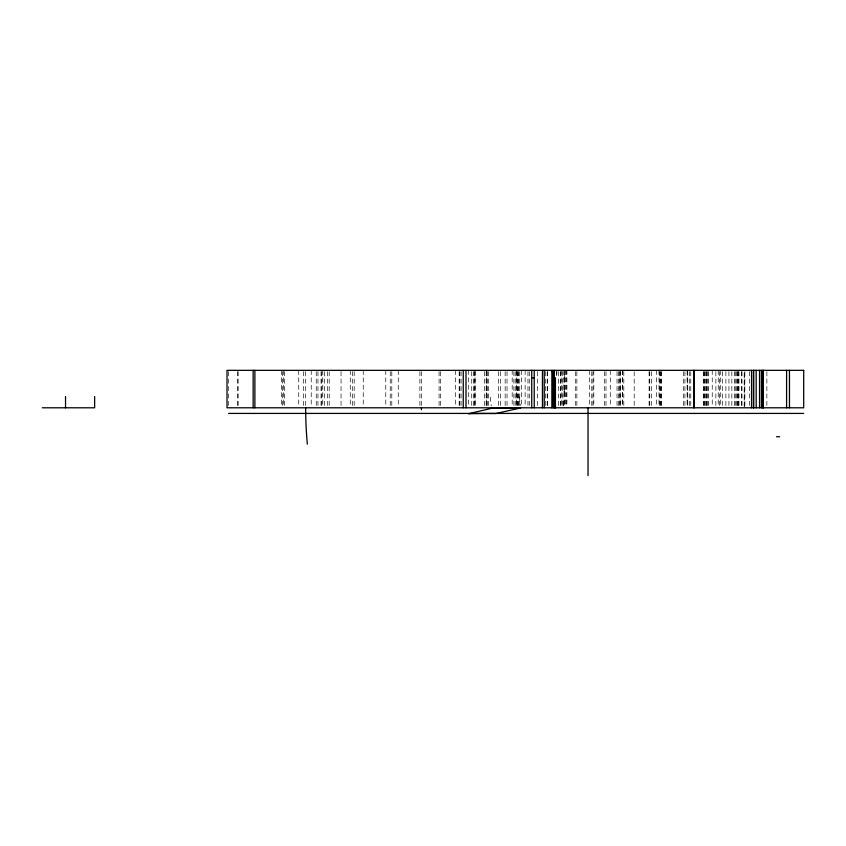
<?xml version="1.0" encoding="UTF-8"?>
<svg xmlns="http://www.w3.org/2000/svg" width="846" height="846" viewBox="0 0 846 846"><rect width="100%" height="100%" fill="white"/><g stroke="black" fill="none" stroke-linecap="round" stroke-linejoin="round"><path stroke-width="0.63" stroke-dasharray="4.23 3.17" d="M563.944 378.416L564.599 378.416L564.599 371.976M563.944 378.733L564.599 378.733L564.599 385.025L563.944 385.025M563.944 385.342L564.546 385.342M563.944 391.624L564.546 391.624L564.504 385.342M563.944 391.941L564.578 391.941L564.441 398.392M563.944 401.089L563.743 406.588M563.732 401.787L563.743 405.71M563.531 402.696L563.531 404.769M519.359 396.911L520.322 405.541M490.268 397.229L491.23 405.869M766.867 371.627L766.867 406.503M749.683 371.627L749.683 406.503M744.861 371.627L744.861 406.503M741.995 371.627L741.995 406.503M741.477 371.627L741.477 407.793M738.981 371.627L738.981 406.503M738.6 371.627L738.6 407.793M737.966 371.627L737.966 406.503M737.67 371.627L737.67 406.503M736.58 371.627L736.58 407.793M735.259 371.627L735.259 406.503M734.603 371.627L734.603 406.503M731.843 371.627L731.843 406.503M728.924 371.627L728.924 406.503M725.879 371.627L725.879 406.503M722.674 371.627L722.674 406.503M720.729 370.337L720.729 407.793M719.343 371.627L719.343 406.503M718.233 370.337L718.233 406.503M715.864 371.627L715.864 406.503M712.237 370.337L712.237 406.503M708.483 371.627L708.483 406.503M707.785 371.627L707.785 406.503M706.812 371.627L706.812 406.503M706.558 371.627L706.558 406.503M705.68 371.627L705.68 406.503M704.581 371.627L704.739 407.793M703.904 371.627L703.904 406.503M703.787 371.627L703.787 407.793M690.77 371.627L690.77 406.503M689.617 371.627L689.617 406.503M687.745 371.627L687.745 406.503M687.428 370.337L687.428 406.503M687.121 370.337L687.121 406.503M684.932 371.627L684.932 406.503M683.367 371.627L683.367 406.503M661.551 371.627L661.551 406.503M660.98 371.627L660.98 406.503M660.303 371.627L660.303 406.503M659.341 371.627L659.341 406.503M659.023 370.337L659.023 406.503M656.528 370.337L656.528 406.503M651.494 371.627L651.494 406.503M649.739 371.627L649.739 406.503M649.104 371.627L649.104 406.503M634.193 371.627L634.193 406.503M623.819 371.627L623.819 406.503M622.719 370.337L622.719 406.503M622.37 370.337L622.37 406.503M620.361 371.627L620.361 407.793M620.097 370.337L620.097 406.503M619.325 371.627L619.325 406.503M618.415 371.627L618.415 406.503M617.041 371.627L617.041 406.503M610.294 370.337L610.294 406.503M605.99 371.627L605.99 406.503M604.488 371.627L604.488 406.503M593.797 370.337L593.797 406.503M592.951 371.627L592.951 406.503M591.777 371.627L591.777 406.503M589.313 370.337L589.313 406.503M576.856 371.627L576.856 406.503M575.291 371.627L575.291 406.503M566.926 370.337L566.926 407.793M566.196 370.337L566.196 406.503M565.318 370.337L565.318 406.503M564.314 370.4L564.314 407.793M563.944 370.4L563.944 406.588M562.823 371.627L562.823 406.503M561.871 370.337L561.871 406.503M560.877 371.627L560.877 406.503M560.75 371.627L560.75 407.793M558.572 371.627L558.572 406.503M556.88 370.337L556.88 376.798M556.541 371.627L556.541 376.798M547.468 371.627L547.468 406.503M547.214 371.627L547.214 406.503M545.712 371.627L545.712 406.503M537.57 371.627L537.57 406.503M529.289 371.627L529.289 406.503M527.957 371.627L527.957 406.503M525.133 370.337L525.133 406.503M521.379 370.337L521.379 406.503M519.73 371.627L519.73 406.503M518.609 371.627L518.609 406.503M517.9 371.627L517.9 406.503M517.752 371.627L517.752 406.503M516.737 371.627L516.737 406.503M516.42 370.337L516.42 406.503M515.225 371.627L515.225 406.503M513.892 371.627L513.892 406.503M512.19 370.337L512.19 406.503M507.029 371.627L507.029 406.503M505.157 371.627L505.157 406.503M500.314 371.627L500.314 406.503M498.611 371.627L498.611 406.503M488.639 371.627L488.639 406.503M487.486 371.627L487.486 406.503M486.662 370.337L486.662 406.503M486.545 371.627L486.545 406.503M486.164 371.627L486.164 406.503M484.642 371.627L484.642 406.503M475.135 371.627L475.135 406.503M475.008 370.337L475.008 406.503M474.236 371.627L474.236 406.503M473.707 371.627L473.707 406.503M471.73 371.627L471.73 406.503M468.61 370.337L468.61 406.503M461.091 371.627L461.091 406.503M459.812 371.627L459.812 406.503M459.177 371.627L459.177 406.503M455.645 370.337L455.645 406.503M440.332 371.627L440.332 406.503M439.074 371.627L439.074 406.503M421.414 371.627L421.414 406.503M419.902 371.627L419.902 406.503M398.265 370.337L398.265 406.503M391.804 371.627L391.804 406.503M390.239 371.627L390.239 406.503M385.776 370.337L385.776 406.503M363.241 370.337L363.241 406.503M354.178 371.627L354.178 406.503M352.465 371.627L352.465 406.503M350.276 370.337L350.276 406.503M341.054 371.627L341.054 406.503M329.2 371.627L329.2 406.503M327.476 371.627L327.476 406.503M324.642 371.627L324.642 406.503M322.77 370.337L322.77 406.503M321.808 371.627L321.808 406.503M321.057 371.627L321.057 406.503M317.959 371.627L317.959 406.503M316.245 371.627L316.245 406.503M311.222 370.337L311.222 406.503M305.353 371.627L305.353 406.503M303.598 371.627L303.598 406.503M298.733 370.337L298.733 406.503M284.52 371.627L284.52 406.503M283.674 370.337L283.674 406.503M282.469 371.627L282.469 406.503M281.623 370.337L281.623 406.503M238.16 371.627L238.16 406.503M237.631 371.627L237.631 406.503M228.642 371.627L228.642 406.503M744.247 406.503L744.247 371.627L744.226 406.503"/><path stroke-width="1.27" d="M554.638 379.939L554.638 380.351M554.384 386.04L554.638 385.649M554.638 395.378L554.638 395.78M554.638 383.894L554.638 383.481M554.638 393.274L554.638 392.861M554.638 404.8L554.638 404.399M551.941 371.606L553.083 371.606M531.732 377.824L534.228 377.824M554.384 377.824L555.431 377.824L555.431 407.909L554.384 407.909L554.384 370.337M42.3 407.793L94.646 407.793L94.646 396.563M228.642 413.419L803.7 413.419M776.501 436.748L779.61 436.748M789.466 370.337L789.466 407.793M786.59 370.337L786.59 407.793M763.166 370.337L763.166 407.793M762.933 370.337L763.05 407.793M762.923 370.337L762.923 407.793M761.421 370.337L761.421 407.793M759.549 370.337L759.549 407.793M756.176 370.337L756.176 407.793M753.68 370.337L753.68 407.793M753.426 370.337L753.426 407.793M751.555 370.337L751.555 407.793M694.111 370.337L694.111 407.793M693.847 370.337L693.847 407.793M588.033 407.793L588.033 475.664M554.035 393.644L554.035 394.278M553.115 370.337L553.115 407.793M551.856 370.337L551.856 407.793M544.232 370.337L544.232 407.793M542.445 370.337L542.445 407.793M534.228 370.337L534.228 407.793M531.732 370.337L531.732 407.793M465.998 370.337L465.998 407.793M463.259 370.337L463.259 407.793M421.414 407.793L421.414 409.665M254.889 370.337L254.889 407.793M253.155 370.337L253.155 407.793M65.533 396.563L65.533 407.793M307.341 444.129A289.861 212.24 -90 0 1 305.66 407.793M491.494 408.332L468.568 413.726A231.021 25.338 -6.3 0 1 495.745 413.525L520.597 408.005A128.19 14.054 -6.3 0 0 491.494 408.332M803.7 370.337L227.014 370.337L227.014 407.793L803.7 407.793L803.7 370.337"/></g></svg>
